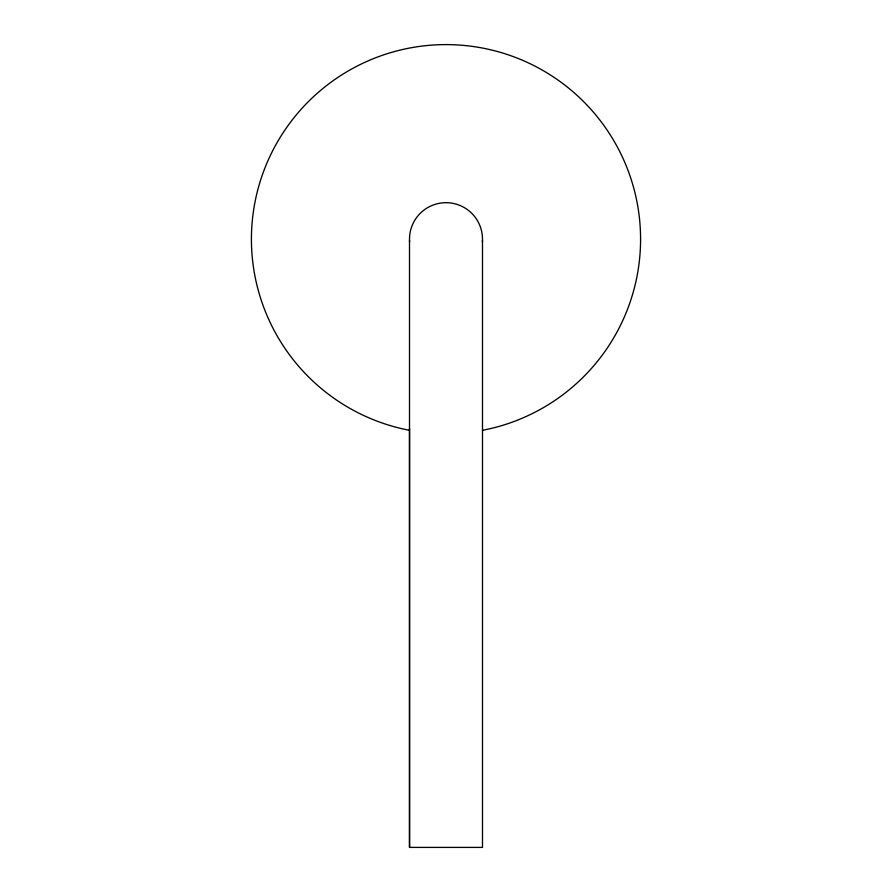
<?xml version="1.0" encoding="UTF-8"?>
<svg xmlns="http://www.w3.org/2000/svg" width="892" height="892" viewBox="0 0 892 892"><rect width="100%" height="100%" fill="white"/><g stroke="black" fill="none" stroke-linecap="round" stroke-linejoin="round"><path stroke-width="1.34" d="M409.506 240.427L409.506 847.4L482.494 847.4L482.494 240.427M409.54 428.617L409.54 847.4M409.004 430.212A194.579 194.579 0 0 1 284.035 131.347A194.579 194.579 0 0 1 607.965 131.347A194.579 194.579 0 0 1 482.996 430.212M409.606 241.899A36.494 36.494 0 0 1 446 202.685A36.494 36.494 0 0 1 482.394 241.899"/></g></svg>
